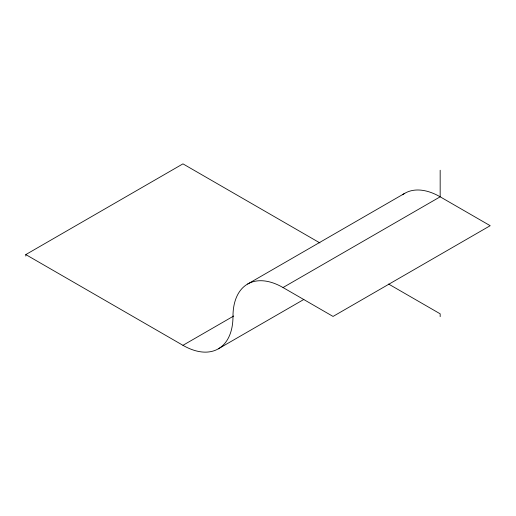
<?xml version="1.0" encoding="UTF-8"?>
<svg xmlns="http://www.w3.org/2000/svg" width="516" height="516" viewBox="0 0 516 516"><rect width="100%" height="100%" fill="white"/><g stroke="black" fill="none" stroke-linecap="round" stroke-linejoin="round"><path stroke-width="0.77" d="M25.8 256.046L25.8 254.588L182.948 163.862L319.926 242.946M247.635 284.039L404.783 193.306M25.8 254.588L182.948 345.32L233.709 316.011M283.02 287.541L440.167 196.815L490.2 225.698L333.052 316.431L283.02 287.541A70.763 40.854 60 0 0 232.98 316.431A70.763 40.854 60 0 1 182.948 345.32M218.326 348.822L303.853 299.448M388.58 284.039L440.167 313.818L440.167 316.65M440.167 170.248L440.167 196.815A70.763 40.854 60 0 0 402.545 194.777"/></g></svg>
